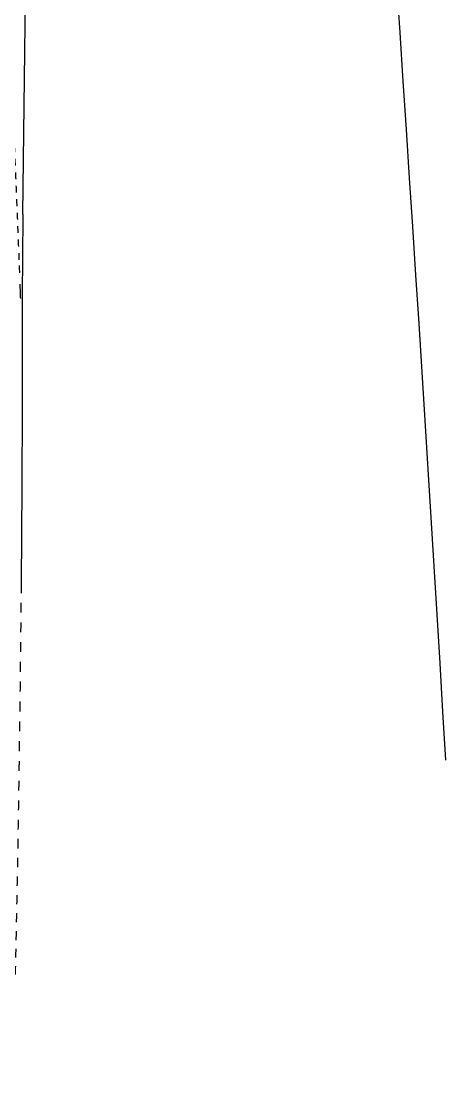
# Model space of a CAD drawing. Extents: x 832 to 912, y 781 to 934.
# Drawn here: x 839.66 to 841.73, y 826.91 to 832.05 of the extents above; entities that cross this region are included whole.
import ezdxf

# ---------------------------------------------------------------- set-up
doc = ezdxf.new("R2010")
doc.units = 0
doc.header["$MEASUREMENT"] = 0
for name, color, linetype in [('1', 4, 'Continuous'), ('2', 2, 'Continuous'), ('DIM', 3, 'Continuous')]:
    doc.layers.add(name, color=color, linetype=linetype)

# ---------------------------------------------------------------- blocks, each defined once
blk = doc.blocks.new('TRICKLER')
at = {"layer": '1', "linetype": 'Continuous'}
blk.add_line((1.6031, -7.1236), (1.9129, -0.4987), dxfattribs=at)
at = {"layer": '1', "color": 3, "linetype": 'Continuous'}
for points in [[(1.5715, -6.6556, -0.000061), (1.5718, -6.6885)], [(1.5721, -6.7214, -0.000061), (1.5724, -6.7543)], [(1.5726, -6.7871, -0.000061), (1.5729, -6.82)], [(1.5732, -6.8528, -0.000061), (1.5734, -6.8856)], [(1.5736, -6.9184, -0.000061), (1.5739, -6.9513)], [(1.5741, -6.9841, -0.000061), (1.5743, -7.0168)], [(1.5745, -7.0496, -0.000061), (1.5747, -7.0824)], [(1.5749, -7.1151, -0.000061), (1.5751, -7.1478)], [(1.5752, -7.1806, -0.000061), (1.5754, -7.2132)], [(1.5756, -7.2456, -0.000062), (1.5757, -7.2785)], [(1.5759, -7.312, -0.000056), (1.576, -7.3435)], [(1.5761, -7.372, -0.000077), (1.5762, -7.4081)], [(1.5764, -7.4625, -0.000065), (1.5766, -7.5332)]]:
    blk.add_lwpolyline(points, format="xyb", dxfattribs=at)
at = {"layer": '1', "linetype": 'Continuous'}
for points in [[(1.6031, -7.1236), (1.6023, -7.1403, 0.000072), (1.6016, -7.1568), (1.6008, -7.1734, 0.000073), (1.6, -7.19), (1.5993, -7.2065, 0.000073), (1.5986, -7.2229), (1.5978, -7.2394, 0.000073), (1.5971, -7.2558), (1.5964, -7.2721, 0.000073), (1.5956, -7.2884), (1.5949, -7.3047, 0.000074), (1.5942, -7.3209), (1.5935, -7.337, 0.000075), (1.5928, -7.3531), (1.5922, -7.3691, 0.000076), (1.5915, -7.385), (1.5908, -7.4009, 0.000077), (1.5902, -7.4166), (1.5895, -7.4324, 0.000078), (1.5889, -7.448), (1.5883, -7.4635, 0.00008), (1.5876, -7.479), (1.587, -7.4943, 0.000082), (1.5864, -7.5096), (1.5858, -7.5247, 0.000084), (1.5852, -7.5398), (1.5847, -7.5547, 0.000087), (1.5841, -7.5695), (1.5835, -7.5843, 0.000089), (1.583, -7.5988), (1.5825, -7.6132, 0.000095), (1.5819, -7.6276), (1.5814, -7.6423, 0.00009), (1.5809, -7.6559), (1.5805, -7.6682, 0.000131), (1.5799, -7.6837), (1.5791, -7.7071, 0.00012), (1.5781, -7.7375)], [(1.5781, -7.7375), (1.5768, -7.7761, -0.000122), (1.5755, -7.8152), (1.5741, -7.8548, -0.000116), (1.5727, -7.8949), (1.5713, -7.9355, -0.00011), (1.5698, -7.9765), (1.5683, -8.018, -0.000105), (1.5668, -8.0599), (1.5652, -8.1023, -0.000101), (1.5636, -8.1451), (1.562, -8.1883, -0.000097), (1.5603, -8.2318), (1.5586, -8.2757, -0.000094), (1.5569, -8.3199), (1.5552, -8.3643, -0.00009), (1.5534, -8.4091), (1.5516, -8.4541, -0.000088), (1.5498, -8.4994), (1.5479, -8.5449, -0.000085), (1.5461, -8.5907), (1.5442, -8.6367, -0.000083), (1.5422, -8.6829), (1.5403, -8.7293, -0.000082), (1.5383, -8.7759), (1.5363, -8.8227, -0.00008), (1.5343, -8.8697), (1.5322, -8.9168, -0.000079), (1.5302, -8.9641)], [(1.5281, -9.0116, -0.000078), (1.526, -9.0591)], [(1.5239, -9.1068, -0.000077), (1.5217, -9.1546)], [(1.5196, -9.2024, -0.000077), (1.5174, -9.2504)], [(1.5152, -9.2984, -0.000076), (1.513, -9.3465)], [(1.5107, -9.3947, -0.000076), (1.5085, -9.4429)], [(1.5062, -9.4911, -0.000076), (1.5039, -9.5394)], [(1.5016, -9.5877, -0.000077), (1.4993, -9.6359)], [(1.497, -9.6842, -0.000077), (1.4946, -9.7324)], [(1.4923, -9.7806, -0.000078), (1.4899, -9.8287)], [(1.4875, -9.8765, -0.000078), (1.4852, -9.9242)], [(1.4828, -9.9716, -0.000079), (1.4804, -10.0188)], [(1.478, -10.0657, -0.00008), (1.4756, -10.1125)], [(1.4732, -10.1589, -0.000081), (1.4709, -10.2051)], [(1.4685, -10.251, -0.000083), (1.4661, -10.2967)], [(1.4637, -10.342, -0.000085), (1.4613, -10.387)], [(1.4589, -10.4317, -0.000087), (1.4565, -10.4761)], [(1.4541, -10.5202, -0.000089), (1.4517, -10.5639)], [(1.4493, -10.6072, -0.000092), (1.447, -10.6502)], [(1.4446, -10.6928, -0.000095), (1.4422, -10.7351)], [(1.4399, -10.7769, -0.000099), (1.4375, -10.8183)], [(1.415, -11.198, -0.000142), (1.4099, -11.2807)]]:
    blk.add_lwpolyline(points, format="xyb", dxfattribs=at)
blk = doc.blocks.new('2005 SOVEREIGN')
at = {"layer": '2'}
blk.add_arc((-493.8521, 1.9166), 504.2782, 3.395373, 5.114531, dxfattribs=at)
at = {"layer": 'DIM', "rotation": 1.982669462671891}
blk.add_blockref('TRICKLER', (5.6358, 41.5019), dxfattribs=at)

msp = doc.modelspace()

# ---------------------------------------------------------------- block references
at = {"layer": '1'}
msp.add_blockref('2005 SOVEREIGN', (832.1891, 796.6753), dxfattribs=at)

doc.saveas('drawing.dxf')
